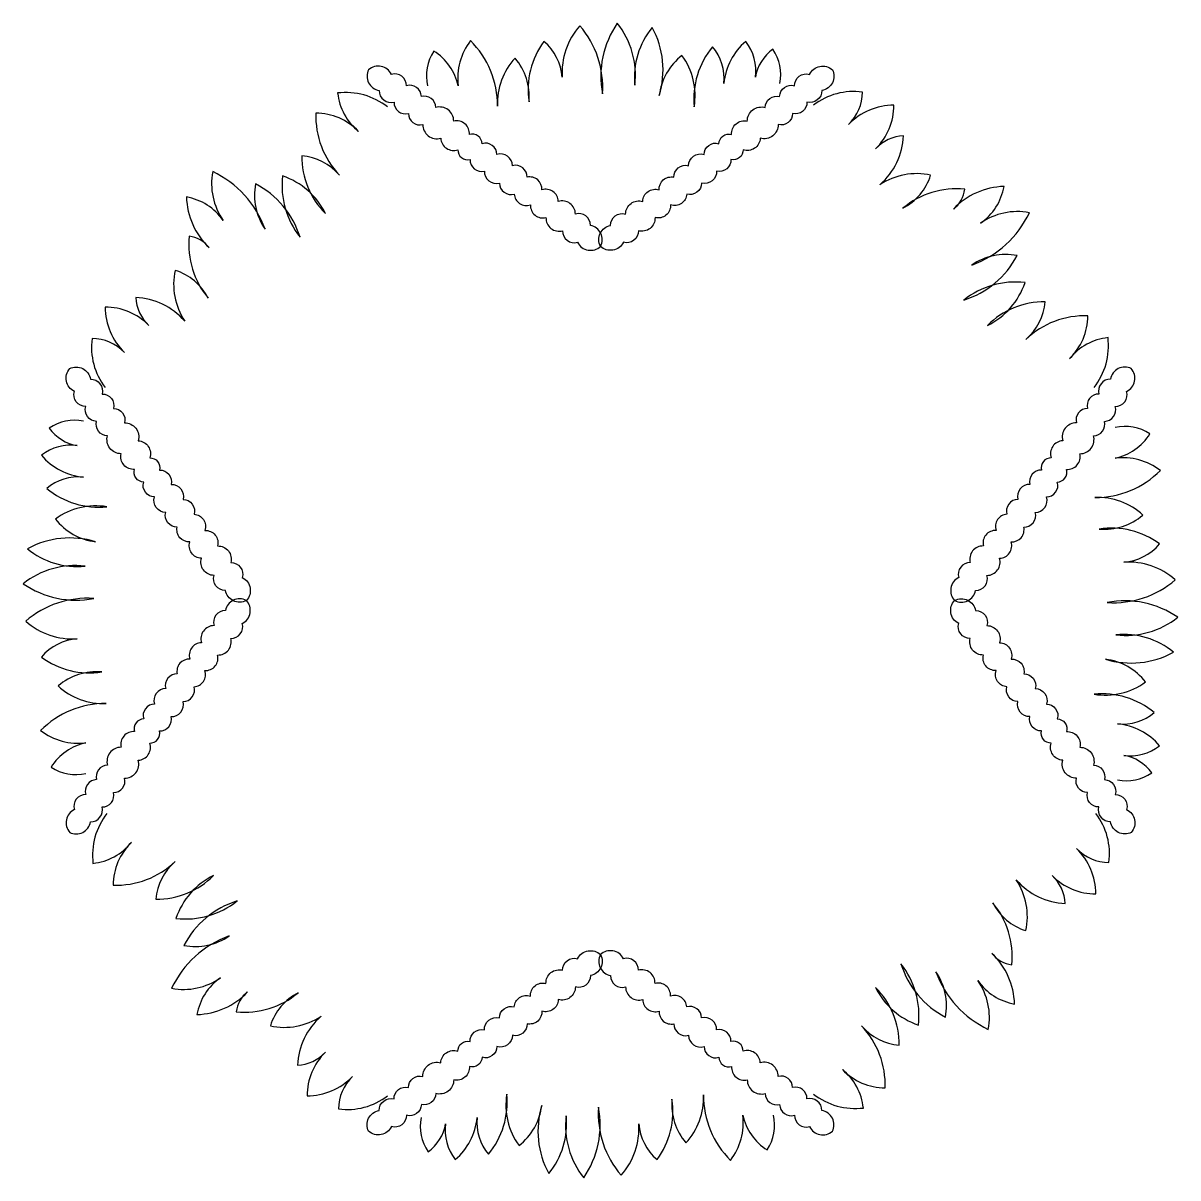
# Model space of a CAD drawing. Header units: feet. Extents: x -0.498 to 0.498, y -0.498 to 0.498.
import ezdxf

# ---------------------------------------------------------------- set-up
doc = ezdxf.new("R2010")
doc.units = ezdxf.units.FT
doc.header["$MEASUREMENT"] = 0

msp = doc.modelspace()

# ---------------------------------------------------------------- linework, layer by layer
for points in [[(0.15484, 0.4464, 0.2), (0.1488, 0.47581, 0.2), (0.13372, 0.45168, 0.2), (0.12542, 0.4826, 0.2), (0.10656, 0.4464, 0.2), (0.09675, 0.47807, 0.2), (0.08091, 0.42604, 0.2), (0.07034, 0.47053, 0.2), (0.05073, 0.43584, 0.2), (0.04469, 0.49467, 0.2), (0.0296, 0.44489, 0.2), (0.01451, 0.49844, 0.2), (0.00169, 0.43735, 0.2), (-0.01793, 0.49617, 0.2), (-0.03301, 0.45168, 0.2), (-0.04886, 0.4826, 0.2), (-0.06168, 0.43056, 0.2), (-0.07375, 0.46827, 0.2), (-0.08884, 0.42679, 0.2), (-0.11223, 0.48335, 0.2), (-0.12279, 0.44414, 0.2), (-0.14392, 0.4743, 0.2), (-0.1492, 0.44414, 0.2)], [(0.42604, 0.1839, 0.2), (0.4381, 0.2269, 0.2), (0.40492, 0.2088, 0.2), (0.42076, 0.24577, 0.2), (0.36721, 0.2254, 0.2), (0.38381, 0.25784, 0.2), (0.33403, 0.23747, 0.2), (0.36646, 0.27443, 0.2), (0.31367, 0.25935, 0.2), (0.35967, 0.29782, 0.2), (0.32046, 0.28952, 0.2), (0.37023, 0.33479, 0.2), (0.328, 0.32574, 0.2), (0.34836, 0.35742, 0.2), (0.30462, 0.33781, 0.2), (0.31442, 0.35516, 0.2), (0.26088, 0.33856, 0.2), (0.28501, 0.36723, 0.2), (0.24127, 0.35893, 0.2), (0.26163, 0.40118, 0.2), (0.2375, 0.38986, 0.2), (0.25334, 0.42758, 0.2), (0.21412, 0.41099, 0.2), (0.22619, 0.4389, 0.2), (0.18396, 0.42758, 0.2)], [(-0.1839, 0.42604, 0.2), (-0.2269, 0.4381, 0.2), (-0.2088, 0.40492, 0.2), (-0.24577, 0.42076, 0.2), (-0.2254, 0.36721, 0.2), (-0.25784, 0.38381, 0.2), (-0.23747, 0.33403, 0.2), (-0.27443, 0.36646, 0.2), (-0.25935, 0.31367, 0.2), (-0.29782, 0.35967, 0.2), (-0.28952, 0.32046, 0.2), (-0.33479, 0.37023, 0.2), (-0.32574, 0.328, 0.2), (-0.35742, 0.34836, 0.2), (-0.33781, 0.30462, 0.2), (-0.35516, 0.31442, 0.2), (-0.33856, 0.26088, 0.2), (-0.36723, 0.28501, 0.2), (-0.35893, 0.24127, 0.2), (-0.40118, 0.26163, 0.2), (-0.38986, 0.2375, 0.2), (-0.42758, 0.25334, 0.2), (-0.41099, 0.21412, 0.2), (-0.4389, 0.22619, 0.2), (-0.42758, 0.18396, 0.2)], [(-0.4464, 0.15484, 0.2), (-0.47581, 0.1488, 0.2), (-0.45168, 0.13372, 0.2), (-0.4826, 0.12542, 0.2), (-0.4464, 0.10656, 0.2), (-0.47807, 0.09675, 0.2), (-0.42604, 0.08091, 0.2), (-0.47053, 0.07034, 0.2), (-0.43584, 0.05073, 0.2), (-0.49467, 0.04469, 0.2), (-0.44489, 0.0296, 0.2), (-0.49844, 0.01451, 0.2), (-0.43735, 0.00169, 0.2), (-0.49617, -0.01793, 0.2), (-0.45168, -0.03301, 0.2), (-0.4826, -0.04886, 0.2), (-0.43056, -0.06168, 0.2), (-0.46827, -0.07375, 0.2), (-0.42679, -0.08884, 0.2), (-0.48335, -0.11223, 0.2), (-0.44414, -0.12279, 0.2), (-0.4743, -0.14392, 0.2), (-0.44414, -0.1492, 0.2)], [(0.4464, -0.15484, 0.2), (0.47581, -0.1488, 0.2), (0.45168, -0.13372, 0.2), (0.4826, -0.12542, 0.2), (0.4464, -0.10656, 0.2), (0.47807, -0.09675, 0.2), (0.42604, -0.08091, 0.2), (0.47053, -0.07034, 0.2), (0.43584, -0.05073, 0.2), (0.49467, -0.04469, 0.2), (0.44489, -0.0296, 0.2), (0.49844, -0.01451, 0.2), (0.43735, -0.00169, 0.2), (0.49617, 0.01793, 0.2), (0.45168, 0.03301, 0.2), (0.4826, 0.04886, 0.2), (0.43056, 0.06168, 0.2), (0.46827, 0.07375, 0.2), (0.42679, 0.08884, 0.2), (0.48335, 0.11223, 0.2), (0.44414, 0.12279, 0.2), (0.4743, 0.14392, 0.2), (0.44414, 0.1492, 0.2)], [(-0.42604, -0.1839, 0.2), (-0.4381, -0.2269, 0.2), (-0.40492, -0.2088, 0.2), (-0.42076, -0.24577, 0.2), (-0.36721, -0.2254, 0.2), (-0.38381, -0.25784, 0.2), (-0.33403, -0.23747, 0.2), (-0.36646, -0.27443, 0.2), (-0.31367, -0.25935, 0.2), (-0.35967, -0.29782, 0.2), (-0.32046, -0.28952, 0.2), (-0.37023, -0.33479, 0.2), (-0.328, -0.32574, 0.2), (-0.34836, -0.35742, 0.2), (-0.30462, -0.33781, 0.2), (-0.31442, -0.35516, 0.2), (-0.26088, -0.33856, 0.2), (-0.28501, -0.36723, 0.2), (-0.24127, -0.35893, 0.2), (-0.26163, -0.40118, 0.2), (-0.2375, -0.38986, 0.2), (-0.25334, -0.42758, 0.2), (-0.21412, -0.41099, 0.2), (-0.22619, -0.4389, 0.2), (-0.18396, -0.42758, 0.2)], [(0.1839, -0.42604, 0.2), (0.2269, -0.4381, 0.2), (0.2088, -0.40492, 0.2), (0.24577, -0.42076, 0.2), (0.2254, -0.36721, 0.2), (0.25784, -0.38381, 0.2), (0.23747, -0.33403, 0.2), (0.27443, -0.36646, 0.2), (0.25935, -0.31367, 0.2), (0.29782, -0.35967, 0.2), (0.28952, -0.32046, 0.2), (0.33479, -0.37023, 0.2), (0.32574, -0.328, 0.2), (0.35742, -0.34836, 0.2), (0.33781, -0.30462, 0.2), (0.35516, -0.31442, 0.2), (0.33856, -0.26088, 0.2), (0.36723, -0.28501, 0.2), (0.35893, -0.24127, 0.2), (0.40118, -0.26163, 0.2), (0.38986, -0.2375, 0.2), (0.42758, -0.25334, 0.2), (0.41099, -0.21412, 0.2), (0.4389, -0.22619, 0.2), (0.42758, -0.18396, 0.2)], [(-0.15484, -0.4464, 0.2), (-0.1488, -0.47581, 0.2), (-0.13372, -0.45168, 0.2), (-0.12542, -0.4826, 0.2), (-0.10656, -0.4464, 0.2), (-0.09675, -0.47807, 0.2), (-0.08091, -0.42604, 0.2), (-0.07034, -0.47053, 0.2), (-0.05073, -0.43584, 0.2), (-0.04469, -0.49467, 0.2), (-0.0296, -0.44489, 0.2), (-0.01451, -0.49844, 0.2), (-0.00169, -0.43735, 0.2), (0.01793, -0.49617, 0.2), (0.03301, -0.45168, 0.2), (0.04886, -0.4826, 0.2), (0.06168, -0.43056, 0.2), (0.07375, -0.46827, 0.2), (0.08884, -0.42679, 0.2), (0.11223, -0.48335, 0.2), (0.12279, -0.44414, 0.2), (0.14392, -0.4743, 0.2), (0.1492, -0.44414, 0.2)]]:
    msp.add_lwpolyline(points, format="xyb")
for points in [[(0, 0.30569, 0.5), (-0.00863, 0.32381, 0.5), (-0.02163, 0.33362, 0.5), (-0.03647, 0.34447, 0.5), (-0.05057, 0.35449, 0.5), (-0.06336, 0.36539, 0.5), (-0.07588, 0.37533, 0.5), (-0.08937, 0.38501, 0.5), (-0.10224, 0.39434, 0.5), (-0.11315, 0.40215, 0.5), (-0.12668, 0.41387, 0.5), (-0.14226, 0.42554, 0.5), (-0.15466, 0.435, 0.5), (-0.16753, 0.44433, 0.5), (-0.18054, 0.45414, 0.5), (-0.20022, 0.45816, 0.5), (-0.19111, 0.44025, 0.5), (-0.1782, 0.43032, 0.5), (-0.16578, 0.42039, 0.5), (-0.15337, 0.41096, 0.5), (-0.13797, 0.39905, 0.5), (-0.12307, 0.38912, 0.5), (-0.11264, 0.38068, 0.5), (-0.10022, 0.37075, 0.5), (-0.08731, 0.36032, 0.5), (-0.0744, 0.35089, 0.5), (-0.06049, 0.34146, 0.5), (-0.04708, 0.33053, 0.5), (-0.03268, 0.31912, 0.5), (-0.01977, 0.30919, 0.5)], [(0, 0.30569, -0.5), (0.00863, 0.32381, -0.5), (0.02163, 0.33362, -0.5), (0.03647, 0.34447, -0.5), (0.05057, 0.35449, -0.5), (0.06336, 0.36539, -0.5), (0.07588, 0.37533, -0.5), (0.08937, 0.38501, -0.5), (0.10224, 0.39434, -0.5), (0.11315, 0.40215, -0.5), (0.12668, 0.41387, -0.5), (0.14226, 0.42554, -0.5), (0.15466, 0.435, -0.5), (0.16753, 0.44433, -0.5), (0.18054, 0.45414, -0.5), (0.20022, 0.45816, -0.5), (0.19111, 0.44025, -0.5), (0.1782, 0.43032, -0.5), (0.16578, 0.42039, -0.5), (0.15337, 0.41096, -0.5), (0.13797, 0.39905, -0.5), (0.12307, 0.38912, -0.5), (0.11264, 0.38068, -0.5), (0.10022, 0.37075, -0.5), (0.08731, 0.36032, -0.5), (0.0744, 0.35089, -0.5), (0.06049, 0.34146, -0.5), (0.04708, 0.33053, -0.5), (0.03268, 0.31912, -0.5), (0.01977, 0.30919, -0.5)], [(-0.30569, 0, -0.5), (-0.32381, 0.00863, -0.5), (-0.33362, 0.02163, -0.5), (-0.34447, 0.03647, -0.5), (-0.35449, 0.05057, -0.5), (-0.36539, 0.06336, -0.5), (-0.37533, 0.07588, -0.5), (-0.38501, 0.08937, -0.5), (-0.39434, 0.10224, -0.5), (-0.40215, 0.11315, -0.5), (-0.41387, 0.12668, -0.5), (-0.42554, 0.14226, -0.5), (-0.435, 0.15466, -0.5), (-0.44433, 0.16753, -0.5), (-0.45414, 0.18054, -0.5), (-0.45816, 0.20022, -0.5), (-0.44025, 0.19111, -0.5), (-0.43032, 0.1782, -0.5), (-0.42039, 0.16578, -0.5), (-0.41096, 0.15337, -0.5), (-0.39905, 0.13797, -0.5), (-0.38912, 0.12307, -0.5), (-0.38068, 0.11264, -0.5), (-0.37075, 0.10022, -0.5), (-0.36032, 0.08731, -0.5), (-0.35089, 0.0744, -0.5), (-0.34146, 0.06049, -0.5), (-0.33053, 0.04708, -0.5), (-0.31912, 0.03268, -0.5), (-0.30919, 0.01977, -0.5)], [(0.30569, 0, 0.5), (0.32381, 0.00863, 0.5), (0.33362, 0.02163, 0.5), (0.34447, 0.03647, 0.5), (0.35449, 0.05057, 0.5), (0.36539, 0.06336, 0.5), (0.37533, 0.07588, 0.5), (0.38501, 0.08937, 0.5), (0.39434, 0.10224, 0.5), (0.40215, 0.11315, 0.5), (0.41387, 0.12668, 0.5), (0.42554, 0.14226, 0.5), (0.435, 0.15466, 0.5), (0.44433, 0.16753, 0.5), (0.45414, 0.18054, 0.5), (0.45816, 0.20022, 0.5), (0.44025, 0.19111, 0.5), (0.43032, 0.1782, 0.5), (0.42039, 0.16578, 0.5), (0.41096, 0.15337, 0.5), (0.39905, 0.13797, 0.5), (0.38912, 0.12307, 0.5), (0.38068, 0.11264, 0.5), (0.37075, 0.10022, 0.5), (0.36032, 0.08731, 0.5), (0.35089, 0.0744, 0.5), (0.34146, 0.06049, 0.5), (0.33053, 0.04708, 0.5), (0.31912, 0.03268, 0.5), (0.30919, 0.01977, 0.5)], [(-0.30569, 0, 0.5), (-0.32381, -0.00863, 0.5), (-0.33362, -0.02163, 0.5), (-0.34447, -0.03647, 0.5), (-0.35449, -0.05057, 0.5), (-0.36539, -0.06336, 0.5), (-0.37533, -0.07588, 0.5), (-0.38501, -0.08937, 0.5), (-0.39434, -0.10224, 0.5), (-0.40215, -0.11315, 0.5), (-0.41387, -0.12668, 0.5), (-0.42554, -0.14226, 0.5), (-0.435, -0.15466, 0.5), (-0.44433, -0.16753, 0.5), (-0.45414, -0.18054, 0.5), (-0.45816, -0.20022, 0.5), (-0.44025, -0.19111, 0.5), (-0.43032, -0.1782, 0.5), (-0.42039, -0.16578, 0.5), (-0.41096, -0.15337, 0.5), (-0.39905, -0.13797, 0.5), (-0.38912, -0.12307, 0.5), (-0.38068, -0.11264, 0.5), (-0.37075, -0.10022, 0.5), (-0.36032, -0.08731, 0.5), (-0.35089, -0.0744, 0.5), (-0.34146, -0.06049, 0.5), (-0.33053, -0.04708, 0.5), (-0.31912, -0.03268, 0.5), (-0.30919, -0.01977, 0.5)], [(0.30569, 0, -0.5), (0.32381, -0.00863, -0.5), (0.33362, -0.02163, -0.5), (0.34447, -0.03647, -0.5), (0.35449, -0.05057, -0.5), (0.36539, -0.06336, -0.5), (0.37533, -0.07588, -0.5), (0.38501, -0.08937, -0.5), (0.39434, -0.10224, -0.5), (0.40215, -0.11315, -0.5), (0.41387, -0.12668, -0.5), (0.42554, -0.14226, -0.5), (0.435, -0.15466, -0.5), (0.44433, -0.16753, -0.5), (0.45414, -0.18054, -0.5), (0.45816, -0.20022, -0.5), (0.44025, -0.19111, -0.5), (0.43032, -0.1782, -0.5), (0.42039, -0.16578, -0.5), (0.41096, -0.15337, -0.5), (0.39905, -0.13797, -0.5), (0.38912, -0.12307, -0.5), (0.38068, -0.11264, -0.5), (0.37075, -0.10022, -0.5), (0.36032, -0.08731, -0.5), (0.35089, -0.0744, -0.5), (0.34146, -0.06049, -0.5), (0.33053, -0.04708, -0.5), (0.31912, -0.03268, -0.5), (0.30919, -0.01977, -0.5)], [(0, -0.30569, -0.5), (-0.00863, -0.32381, -0.5), (-0.02163, -0.33362, -0.5), (-0.03647, -0.34447, -0.5), (-0.05057, -0.35449, -0.5), (-0.06336, -0.36539, -0.5), (-0.07588, -0.37533, -0.5), (-0.08937, -0.38501, -0.5), (-0.10224, -0.39434, -0.5), (-0.11315, -0.40215, -0.5), (-0.12668, -0.41387, -0.5), (-0.14226, -0.42554, -0.5), (-0.15466, -0.435, -0.5), (-0.16753, -0.44433, -0.5), (-0.18054, -0.45414, -0.5), (-0.20022, -0.45816, -0.5), (-0.19111, -0.44025, -0.5), (-0.1782, -0.43032, -0.5), (-0.16578, -0.42039, -0.5), (-0.15337, -0.41096, -0.5), (-0.13797, -0.39905, -0.5), (-0.12307, -0.38912, -0.5), (-0.11264, -0.38068, -0.5), (-0.10022, -0.37075, -0.5), (-0.08731, -0.36032, -0.5), (-0.0744, -0.35089, -0.5), (-0.06049, -0.34146, -0.5), (-0.04708, -0.33053, -0.5), (-0.03268, -0.31912, -0.5), (-0.01977, -0.30919, -0.5)], [(0, -0.30569, 0.5), (0.00863, -0.32381, 0.5), (0.02163, -0.33362, 0.5), (0.03647, -0.34447, 0.5), (0.05057, -0.35449, 0.5), (0.06336, -0.36539, 0.5), (0.07588, -0.37533, 0.5), (0.08937, -0.38501, 0.5), (0.10224, -0.39434, 0.5), (0.11315, -0.40215, 0.5), (0.12668, -0.41387, 0.5), (0.14226, -0.42554, 0.5), (0.15466, -0.435, 0.5), (0.16753, -0.44433, 0.5), (0.18054, -0.45414, 0.5), (0.20022, -0.45816, 0.5), (0.19111, -0.44025, 0.5), (0.1782, -0.43032, 0.5), (0.16578, -0.42039, 0.5), (0.15337, -0.41096, 0.5), (0.13797, -0.39905, 0.5), (0.12307, -0.38912, 0.5), (0.11264, -0.38068, 0.5), (0.10022, -0.37075, 0.5), (0.08731, -0.36032, 0.5), (0.0744, -0.35089, 0.5), (0.06049, -0.34146, 0.5), (0.04708, -0.33053, 0.5), (0.03268, -0.31912, 0.5), (0.01977, -0.30919, 0.5)]]:
    msp.add_lwpolyline(points, format="xyb", close=True)

doc.saveas('drawing.dxf')
